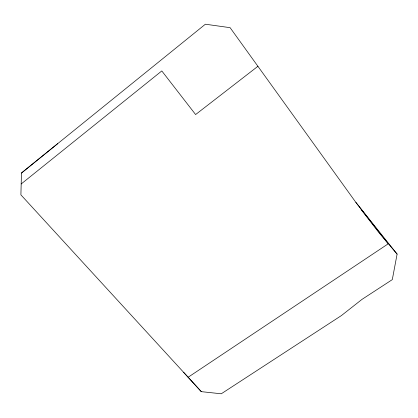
<?xml version="1.0" encoding="UTF-8"?>
<svg xmlns="http://www.w3.org/2000/svg" width="418" height="418" viewBox="0 0 418 418"><rect width="100%" height="100%" fill="white"/><g stroke="black" fill="none" stroke-linecap="round" stroke-linejoin="round"><path stroke-width="0.63" d="M201.345 391.656L20.9 194.851L21.47 172.947L205.384 24.213L230.109 27.677L355.885 202.411L397.1 254.092L392.303 279.621L361.946 299.413L341.401 315.58L221.263 393.787L201.23 391.64L183.565 372.26M21.464 173.083L57.668 143.672M21.182 183.967L161.797 70.935L195.608 114.548L257.911 66.3M188.137 377.245L388.207 243.814L355.885 202.411M397.1 254.092L378.802 232.45L361.016 209.444"/></g></svg>
